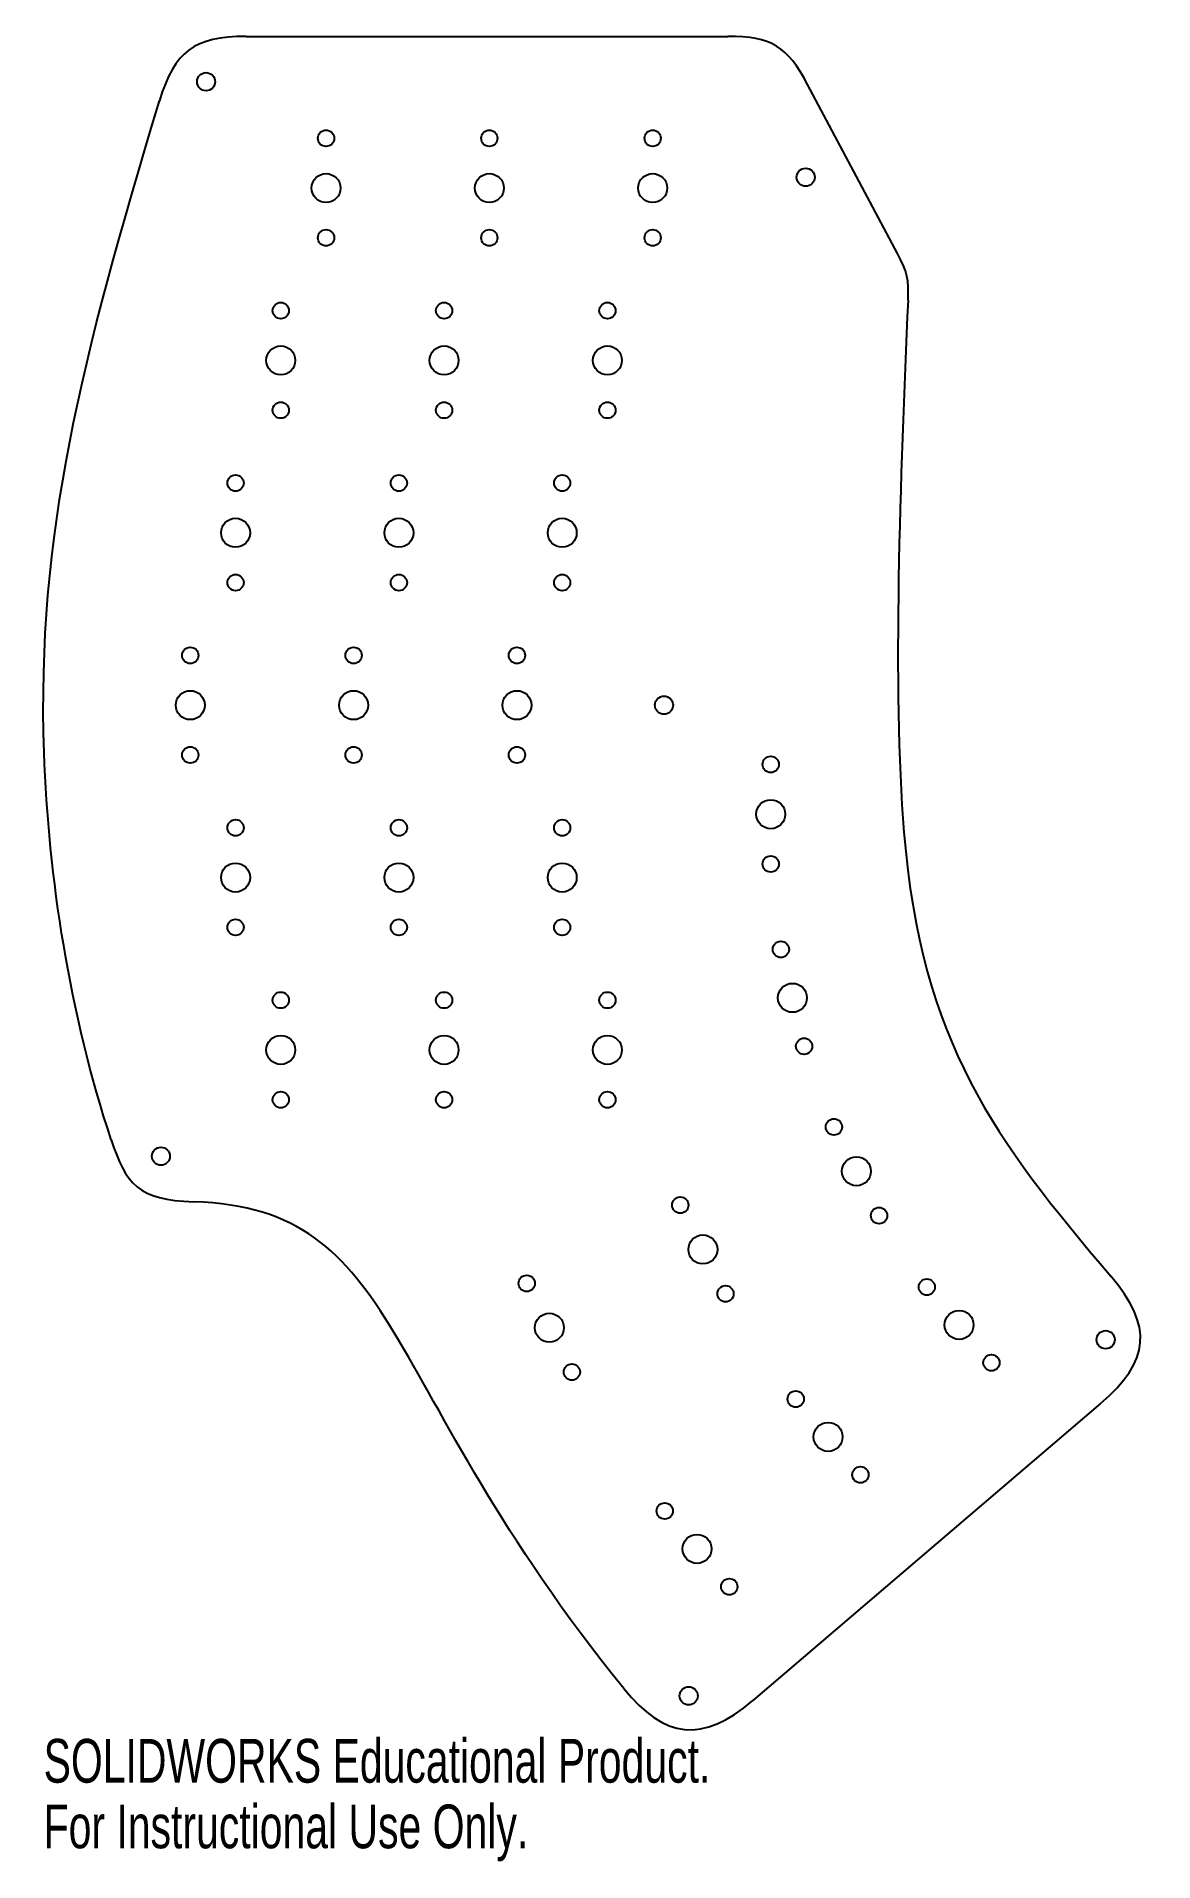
# Model space of a CAD drawing. Header units: millimetres. Extents: x -15 to 108, y -269 to -67.
import ezdxf

# ---------------------------------------------------------------- set-up
doc = ezdxf.new("R2010")
doc.units = ezdxf.units.MM
doc.styles.add('SLDTEXTSTYLE0', font='TXT', dxfattribs={"width": 0.7})

msp = doc.modelspace()

# ---------------------------------------------------------------- linework, layer by layer
at = {"color": 7, "linetype": 'Continuous', "lineweight": 25}
for p, q in [((7.81, -66.96), (61.03, -66.96)), ((79.8, -90.96), (69.86, -72.27)), ((102.25, -218.03), (63.82, -250.85))]:
    msp.add_line(p, q, dxfattribs=at)
for centre, radius in [((3.39, -71.96), 1), ((16.64, -78.21), 0.9), ((34.69, -78.21), 0.9), ((52.74, -78.21), 0.9), ((16.64, -83.71), 1.6), ((34.69, -83.71), 1.6), ((52.74, -83.71), 1.6), ((69.65, -82.52), 1), ((16.64, -89.21), 0.9), ((34.69, -89.21), 0.9), ((52.74, -89.21), 0.9), ((11.64, -97.26), 0.9), ((29.69, -97.26), 0.9), ((47.74, -97.26), 0.9), ((11.64, -102.76), 1.6), ((29.69, -102.76), 1.6), ((47.74, -102.76), 1.6), ((11.64, -108.26), 0.9), ((29.69, -108.26), 0.9), ((47.74, -108.26), 0.9), ((6.64, -116.31), 0.9), ((24.69, -116.31), 0.9), ((42.74, -116.31), 0.9), ((6.64, -121.81), 1.6), ((24.69, -121.81), 1.6), ((42.74, -121.81), 1.6), ((6.64, -127.31), 0.9), ((24.69, -127.31), 0.9), ((42.74, -127.31), 0.9), ((1.64, -135.36), 0.9), ((19.69, -135.36), 0.9), ((37.74, -135.36), 0.9), ((1.64, -140.86), 1.6), ((19.69, -140.86), 1.6), ((37.74, -140.86), 1.6), ((53.99, -140.86), 1), ((1.64, -146.36), 0.9), ((19.69, -146.36), 0.9), ((37.74, -146.36), 0.9), ((65.79, -147.41), 0.9), ((65.79, -152.91), 1.6), ((6.64, -154.41), 0.9), ((24.69, -154.41), 0.9), ((42.74, -154.41), 0.9), ((6.64, -159.91), 1.6), ((24.69, -159.91), 1.6), ((42.74, -159.91), 1.6), ((65.79, -158.41), 0.9), ((6.64, -165.41), 0.9), ((24.69, -165.41), 0.9), ((42.74, -165.41), 0.9), ((66.91, -167.85), 0.9), ((11.64, -173.46), 0.9), ((29.69, -173.46), 0.9), ((47.74, -173.46), 0.9), ((68.19, -173.2), 1.6), ((11.64, -178.96), 1.6), ((29.69, -178.96), 1.6), ((47.74, -178.96), 1.6), ((69.48, -178.55), 0.9), ((11.64, -184.46), 0.9), ((29.69, -184.46), 0.9), ((47.74, -184.46), 0.9), ((72.77, -187.47), 0.9), ((-1.61, -190.71), 1), ((75.26, -192.37), 1.6), ((55.79, -196.11), 0.9), ((77.76, -197.27), 0.9), ((58.29, -201.01), 1.6), ((38.82, -204.76), 0.9), ((60.79, -205.91), 0.9), ((83.04, -205.17), 0.9), ((41.32, -209.66), 1.6), ((86.61, -209.35), 1.6), ((102.8, -210.98), 1), ((43.81, -214.56), 0.9), ((90.18, -213.53), 0.9), ((68.55, -217.54), 0.9), ((72.13, -221.72), 1.6), ((75.7, -225.91), 0.9), ((54.07, -229.91), 0.9), ((57.64, -234.1), 1.6), ((61.21, -238.28), 0.9), ((56.72, -250.34), 1)]:
    msp.add_circle(centre, radius, dxfattribs=at)
for points in [[(7.81, -66.96), (2.08, -66.96), (-0.11, -68.58), (-1.77, -74.08)], [(69.86, -72.27), (67.61, -68.03), (65.9, -66.96), (61.03, -66.96)], [(80.96, -96.1), (81.07, -93.8), (80.89, -93), (79.8, -90.96)], [(80.96, -96.1), (80.09, -115.59), (79.21, -139), (80.51, -154.89)], [(80.51, -154.89), (82.4, -178.13), (90.62, -188.95), (103.37, -203.95)], [(-7.1, -188.89), (-5.47, -193.8), (-4.15, -195.52), (2.03, -195.74)], [(49.55, -249.54), (22.01, -215.54), (25.25, -196.58), (2.03, -195.74)], [(102.25, -218.03), (107.71, -213.36), (108.09, -209.5), (103.37, -203.95)], [(49.55, -249.54), (54.02, -255.06), (58.22, -255.63), (63.82, -250.85)]]:
    msp.add_open_spline(points, degree=3, dxfattribs=at)
msp.add_open_spline([(-7.1, -188.89), (-11.7, -175.02), (-18.17, -132.88), (-10.38, -102.66), (-1.77, -74.08)], degree=3, knots=[0.0542423, 0.0542423, 0.0542423, 0.0542423, 0.3793654, 0.9536309, 0.9536309, 0.9536309, 0.9536309], dxfattribs=at)

# ---------------------------------------------------------------- texts
at = {"color": 7, "linetype": 'Continuous', "char_height": 4.8336, "attachment_point": 1, "style": 'SLDTEXTSTYLE0'}
for s, insert in [('SOLIDWORKS Educational Product.', (-14.57, -255.1)), ('For Instructional Use Only.', (-14.57, -262.35))]:
    msp.add_mtext(s, dxfattribs=dict(at, insert=insert))

doc.saveas('drawing.dxf')
